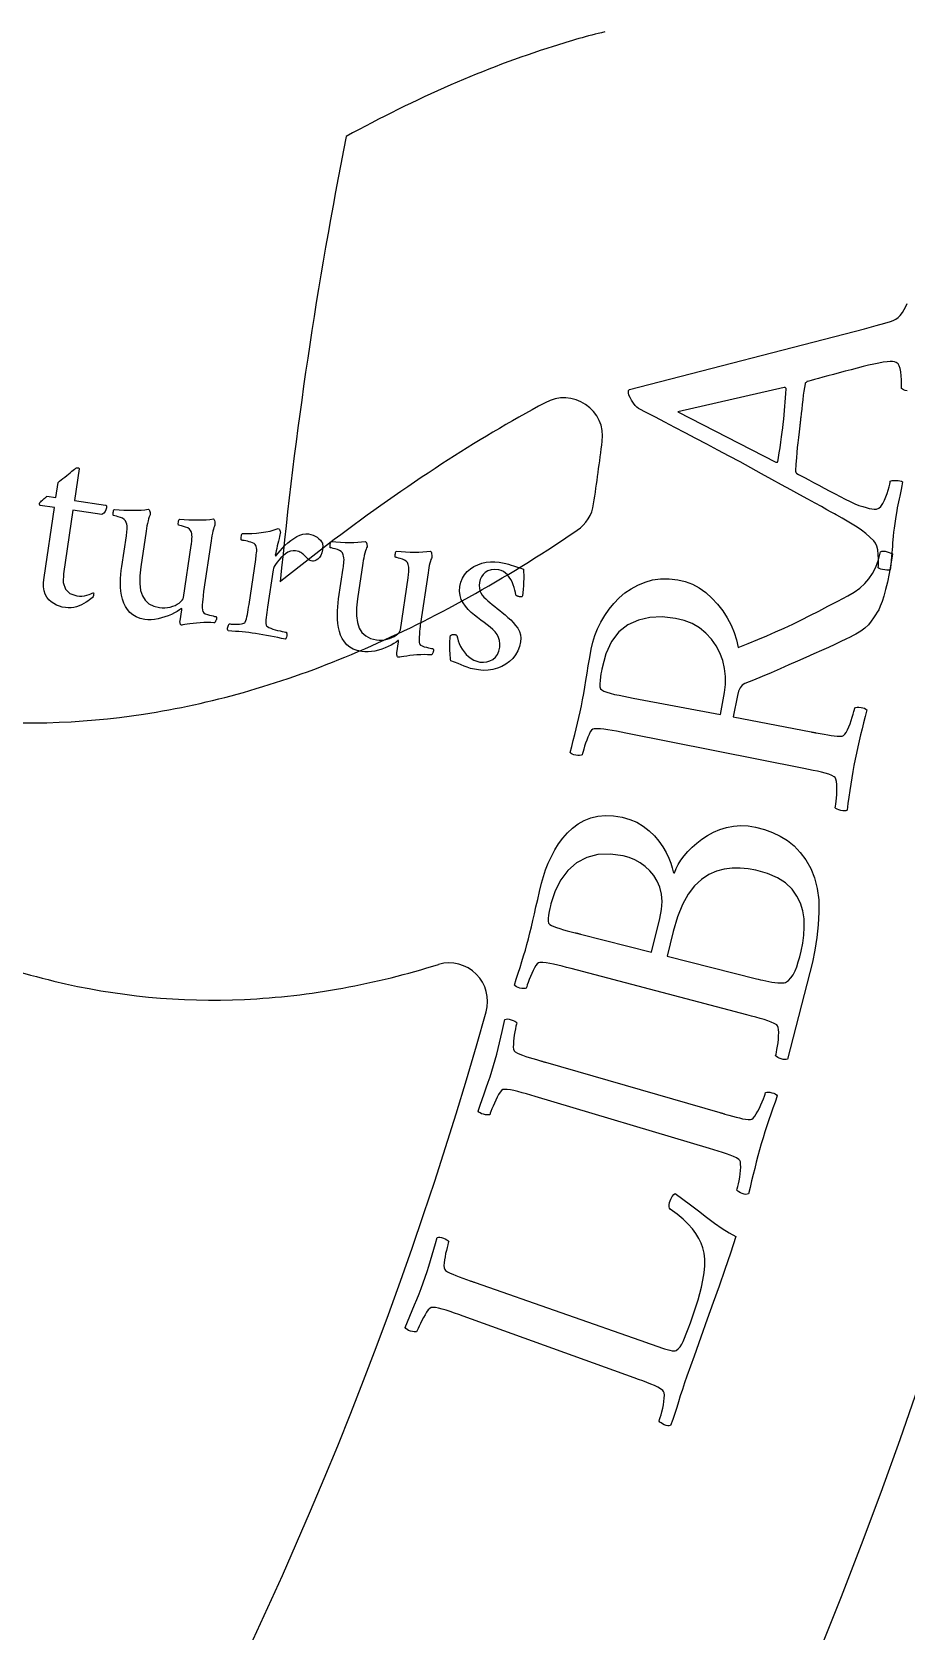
# Model space of a CAD drawing. Header units: millimetres. Extents: x -45 to 45, y -45 to 45.
# Drawn here: x 22.37 to 28.05, y 1.75 to 12.14 of the extents above; entities that cross this region are included whole.
import ezdxf

# ---------------------------------------------------------------- set-up
doc = ezdxf.new("R2010")
doc.units = ezdxf.units.MM
for name, color, linetype in [('CUT_INNER', 6, 'Continuous'), ('CUT_OUTER', 1, 'Continuous'), ('ENGRAVE', 7, 'Continuous'), ('TEXT', 5, 'Continuous')]:
    doc.layers.add(name, color=color, linetype=linetype)

msp = doc.modelspace()

# ---------------------------------------------------------------- linework, layer by layer
at = {"layer": 'CUT_INNER'}
for points in [[(24.3318, 8.8423), (23.9851, 8.572), (23.9806, 8.5689)], [(25.762, 8.8038), (25.9096, 8.9034)]]:
    msp.add_lwpolyline(points, dxfattribs=at)
for centre, radius, start, end in [((0.0009, 0.0004), 43.3823, 3.53038, 61.69382), ((0.0006, 12.8591), 32.1404, 354.72632, 50.84314), ((26.9391, 8.4641), 3.7728, 103.0118, 108.30196), ((27.7602, 5.6958), 6.6595, 107.52988, 113.64642), ((28.4382, 4.1403), 8.3563, 113.62733, 118.82295), ((53.2818, 5.7005), 29.4412, 168.71598, 174.40908), ((30.0115, 1.6907), 9.1226, 118.18499, 123.08726), ((25.8252, 9.5136), 0.25, 352.79297, 119.32584), ((1.5682, 12.6506), 24.7089, 351.67881, 352.63279), ((31.5678, -0.7112), 11.9846, 123.05252, 127.14109), ((25.7696, 9.1106), 0.25, 304.03549, 351.73828), ((0.0007, 12.8585), 32.1401, 287.05108, 353.10104), ((20.6764, 16.617), 9.3225, 298.15447, 303.05991), ((21.5695, 14.9476), 7.4292, 292.4091, 298.15656), ((22.0617, 13.756), 6.14, 285.87489, 292.40165), ((22.2821, 12.9879), 5.3409, 278.7398, 285.85493), ((22.3449, 12.5869), 4.935, 264.05981, 278.72646), ((23.6553, 10.7154), 4.8768, 249.04877, 256.42737), ((23.4465, 11.0619), 5.2181, 280.38093, 287.43397), ((25.0779, 5.8429), 0.25, 344.35547, 105.77381), ((23.547, 10.264), 4.4127, 256.41856, 272.61077), ((23.5293, 10.5844), 4.7336, 272.64861, 280.43717), ((0.0021, 12.8576), 26.2884, 312.46769, 344.37126)]:
    msp.add_arc(centre, radius, start, end, dxfattribs=at)
at = {"layer": 'CUT_OUTER'}
msp.add_circle((0, 0), 45, dxfattribs=at)
at = {"layer": 'ENGRAVE'}
for centre, radius in [((0, 0), 44.1916), ((0, 12.859), 29.684)]:
    msp.add_circle(centre, radius, dxfattribs=at)
at = {"layer": 'TEXT'}
msp.add_lwpolyline([(28.0542, 9.808), (28.0413, 9.8108), (28.0307, 9.8146), (28.0223, 9.8194), (28.0162, 9.8252), (28.0171, 9.8399), (28.0172, 9.8584), (28.0165, 9.8805), (28.0149, 9.9063), (28.0121, 9.9319), (28.008, 9.9533), (28.0026, 9.9705), (27.9959, 9.9835), (27.9897, 9.9892), (27.9812, 9.9936), (27.9706, 9.9969), (27.9576, 9.9989), (27.9426, 9.9993), (27.923, 9.9978), (27.8987, 9.9944), (27.8698, 9.9892), (27.8376, 9.9826), (27.8032, 9.9749), (27.7669, 9.9663), (27.7284, 9.9566), (27.6892, 9.9464), (27.6505, 9.9362), (27.6123, 9.926), (27.5747, 9.9157), (27.5389, 9.906), (27.5065, 9.8971), (27.4773, 9.8891), (27.4515, 9.8821), (27.4303, 9.8763), (27.4152, 9.8722), (27.4061, 9.8698), (27.403, 9.869), (27.4027, 9.8686), (27.4015, 9.8677), (27.3995, 9.8661), (27.3968, 9.864), (27.394, 9.8614), (27.392, 9.8588), (27.3906, 9.8562), (27.39, 9.8534), (27.3863, 9.8313), (27.3827, 9.8068), (27.3791, 9.7798), (27.3756, 9.7503), (27.3721, 9.72), (27.3688, 9.6909), (27.3655, 9.6628), (27.3623, 9.6357), (27.3615, 9.6287), (27.3607, 9.6217), (27.3599, 9.6147), (27.359, 9.6078), (27.3582, 9.601), (27.3575, 9.5945), (27.3567, 9.5884), (27.356, 9.5826), (27.3513, 9.5423), (27.347, 9.5051), (27.3432, 9.471), (27.34, 9.44), (27.337, 9.4085), (27.334, 9.3728), (27.3309, 9.3327), (27.3278, 9.2884), (27.3278, 9.2868), (27.3284, 9.2848), (27.3294, 9.2824), (27.3309, 9.2795), (27.3324, 9.2768), (27.3335, 9.2749), (27.3341, 9.2738), (27.3344, 9.2734), (27.3377, 9.2716), (27.3477, 9.2663), (27.3644, 9.2575), (27.3877, 9.2451), (27.4156, 9.2302), (27.4461, 9.2138), (27.4789, 9.1961), (27.5143, 9.1769), (27.5503, 9.1575), (27.5853, 9.1391), (27.6191, 9.1217), (27.6518, 9.1053), (27.6838, 9.0892), (27.7134, 9.0757), (27.7405, 9.0649), (27.7651, 9.0567), (27.7873, 9.0505), (27.8072, 9.0455), (27.8247, 9.0418), (27.8399, 9.0393), (27.8549, 9.04), (27.8691, 9.0465), (27.8824, 9.0587), (27.895, 9.0767), (27.9063, 9.0978), (27.9161, 9.1195), (27.9243, 9.1418), (27.931, 9.1647), (27.9363, 9.1856), (27.9403, 9.2023), (27.9429, 9.2145), (27.9443, 9.2224), (27.949, 9.2245), (27.9565, 9.2259), (27.9671, 9.2265), (27.9805, 9.2264), (27.9944, 9.2255), (28.0062, 9.2238), (28.016, 9.2213), (28.0236, 9.2179), (28.0188, 9.1919), (28.0142, 9.1678), (28.0099, 9.1458), (28.0058, 9.1257), (28.0018, 9.1066), (27.9978, 9.0875), (27.9938, 9.0683), (27.9898, 9.0492), (27.9857, 9.0286), (27.9816, 9.0049), (27.9773, 8.9781), (27.973, 8.9482), (27.9689, 8.918), (27.9656, 8.8903), (27.9628, 8.865), (27.9608, 8.8422), (27.9591, 8.8206), (27.9574, 8.7989), (27.9557, 8.7773), (27.954, 8.7557), (27.952, 8.7327), (27.9496, 8.7068), (27.9468, 8.678), (27.9435, 8.6464), (27.9388, 8.6446), (27.9313, 8.6439), (27.9209, 8.6444), (27.9076, 8.646), (27.8939, 8.6485), (27.8823, 8.6513), (27.8727, 8.6546), (27.8651, 8.6583), (27.8666, 8.6734), (27.8671, 8.6932), (27.8667, 8.7177), (27.8654, 8.7469), (27.8623, 8.776), (27.8564, 8.8002), (27.8479, 8.8195), (27.8367, 8.8339), (27.8122, 8.8584), (27.7859, 8.8814), (27.7578, 8.903), (27.7279, 8.9233), (27.6967, 8.9428), (27.6645, 8.9622), (27.6314, 8.9815), (27.5973, 9.0007), (27.5973, 9.0007), (27.5933, 9.003), (27.5811, 9.0098), (27.5608, 9.0212), (27.5324, 9.037), (27.497, 9.0567), (27.4557, 9.0795), (27.4087, 9.1053), (27.3557, 9.1341), (27.2983, 9.1655), (27.2377, 9.1987), (27.174, 9.2338), (27.107, 9.2708), (27.038, 9.3088), (26.9679, 9.347), (26.8967, 9.3854), (26.8244, 9.4238), (26.7523, 9.462), (26.6817, 9.4992), (26.6125, 9.5356), (26.5448, 9.5711), (26.4798, 9.6052), (26.4189, 9.6371), (26.3619, 9.6668), (26.3089, 9.6944), (26.2981, 9.7028), (26.2871, 9.7144), (26.2757, 9.7293), (26.2639, 9.7474), (26.2536, 9.7659), (26.2466, 9.7817), (26.2428, 9.795), (26.2423, 9.8057), (26.2426, 9.8081), (26.2431, 9.81), (26.2437, 9.8114), (26.2444, 9.8122), (26.2453, 9.813), (26.2465, 9.8143), (26.2478, 9.8161), (26.2494, 9.8184), (27.7767, 10.2122), (27.8519, 10.2332), (27.9082, 10.2492), (27.9454, 10.2603), (27.9638, 10.2664), (27.9796, 10.2738), (27.9946, 10.2848), (28.0089, 10.2992), (28.0224, 10.3172), (28.0348, 10.337), (28.0456, 10.3569), (28.0547, 10.3771)], dxfattribs=at)
for points in [[(26.5628, 9.6721), (27.2009, 9.3446), (27.2013, 9.3446), (27.2023, 9.3447), (27.2042, 9.3449), (27.2067, 9.3452), (27.2092, 9.3457), (27.2111, 9.3464), (27.2123, 9.3474), (27.2128, 9.3487), (27.2177, 9.3762), (27.2227, 9.4064), (27.2278, 9.4392), (27.2331, 9.4746), (27.238, 9.5095), (27.2423, 9.5409), (27.2459, 9.5686), (27.2489, 9.5926), (27.2525, 9.6239), (27.2554, 9.6536), (27.2578, 9.6818), (27.2597, 9.7084), (27.2613, 9.735), (27.2631, 9.7627), (27.2649, 9.7916), (27.2669, 9.8218), (27.2667, 9.8244), (27.2656, 9.8265), (27.2636, 9.8283), (27.2606, 9.8296), (27.2576, 9.8305), (27.2554, 9.8312), (27.2541, 9.8316), (27.2537, 9.8317)], [(22.644, 9.0973), (22.8466, 9.0672), (22.85, 9.0656), (22.852, 9.0619), (22.8527, 9.0562), (22.852, 9.0483), (22.8488, 9.0366), (22.8429, 9.0255), (22.8341, 9.0149), (22.8226, 9.005), (22.6344, 9.033), (22.5733, 8.6212), (22.5715, 8.564), (22.5852, 8.5209), (22.6143, 8.4919), (22.6588, 8.4771), (22.6762, 8.4754), (22.6931, 8.4757), (22.7095, 8.4779), (22.7253, 8.482), (22.7394, 8.4868), (22.7508, 8.4909), (22.7595, 8.4945), (22.7654, 8.4974), (22.7673, 8.4959), (22.7685, 8.4937), (22.769, 8.4907), (22.7688, 8.4871), (22.7672, 8.479), (22.7649, 8.4724), (22.7621, 8.4674), (22.7587, 8.4639), (22.7513, 8.4579), (22.7423, 8.4511), (22.7315, 8.4436), (22.7192, 8.4352), (22.7054, 8.4269), (22.6907, 8.4193), (22.675, 8.4125), (22.6582, 8.4065), (22.6407, 8.4019), (22.6226, 8.3994), (22.6041, 8.3991), (22.585, 8.4009), (22.5652, 8.4048), (22.546, 8.4104), (22.5273, 8.4178), (22.5092, 8.4269), (22.4924, 8.4383), (22.4778, 8.4521), (22.4653, 8.4686), (22.4549, 8.4876), (22.4474, 8.5096), (22.4434, 8.5349), (22.4431, 8.5636), (22.4463, 8.5957), (22.5138, 9.0509), (22.4221, 9.0644), (22.4207, 9.065), (22.4195, 9.0663), (22.4187, 9.0682), (22.4181, 9.0708), (22.4178, 9.0736), (22.4177, 9.076), (22.4177, 9.0781), (22.4178, 9.0799), (22.4188, 9.082), (22.4211, 9.0849), (22.4247, 9.0889), (22.4298, 9.0937), (22.4355, 9.099), (22.4414, 9.1041), (22.4473, 9.1092), (22.4533, 9.1141), (22.4586, 9.1183), (22.4624, 9.1213), (22.4647, 9.1232), (22.4654, 9.1238), (22.5233, 9.1152), (22.5379, 9.2133), (22.5476, 9.2212), (22.5582, 9.2298), (22.5696, 9.2389), (22.5818, 9.2487), (22.5941, 9.2586), (22.6058, 9.2681), (22.617, 9.2774), (22.6276, 9.2863), (22.6368, 9.294), (22.6436, 9.2997), (22.648, 9.3034), (22.6501, 9.3051), (22.6539, 9.3074), (22.6579, 9.3089), (22.662, 9.3095), (22.6664, 9.3093), (22.6702, 9.3084), (22.6728, 9.3071), (22.6743, 9.3053), (22.6745, 9.3031)], [(23.4026, 8.804), (23.4027, 8.805), (23.4029, 8.8064), (23.4032, 8.8082), (23.4035, 8.8104), (23.4047, 8.8189), (23.4058, 8.8283), (23.4068, 8.8387), (23.4077, 8.85), (23.4082, 8.8614), (23.4077, 8.872), (23.4063, 8.8818), (23.4039, 8.8909), (23.3986, 8.902), (23.3905, 8.9113), (23.3797, 8.9188), (23.3662, 8.9244), (23.3521, 8.9287), (23.3398, 8.932), (23.3292, 8.9345), (23.3203, 8.9362), (23.3192, 8.9387), (23.3186, 8.9428), (23.3185, 8.9483), (23.319, 8.9552), (23.32, 8.9623), (23.3215, 8.9682), (23.3236, 8.9729), (23.3262, 8.9764), (23.3568, 8.9738), (23.3868, 8.9719), (23.4163, 8.9707), (23.4453, 8.9702), (23.4732, 8.9705), (23.4993, 8.9716), (23.5238, 8.9737), (23.5465, 8.9766), (23.5495, 8.9751), (23.5519, 8.9716), (23.5539, 8.9662), (23.5554, 8.9588), (23.5564, 8.9511), (23.557, 8.9446), (23.5571, 8.9394), (23.5569, 8.9356), (23.5537, 8.9299), (23.5505, 8.9217), (23.5472, 8.9111), (23.5439, 8.8981), (23.5406, 8.8834), (23.5376, 8.8682), (23.5348, 8.8522), (23.5322, 8.8357), (23.4833, 8.506), (23.4822, 8.498), (23.4808, 8.4868), (23.4792, 8.4725), (23.4774, 8.4551), (23.4757, 8.4364), (23.4748, 8.4183), (23.4746, 8.4008), (23.475, 8.3839), (23.4778, 8.3747), (23.4842, 8.367), (23.4942, 8.3607), (23.5079, 8.3561), (23.5224, 8.3524), (23.535, 8.3492), (23.5457, 8.3464), (23.5546, 8.3442), (23.5582, 8.3437), (23.561, 8.3432), (23.5631, 8.3429), (23.5643, 8.3428), (23.5656, 8.3414), (23.5665, 8.3396), (23.567, 8.3371), (23.5671, 8.3341), (23.567, 8.3311), (23.5669, 8.3284), (23.5667, 8.3262), (23.5665, 8.3244), (23.566, 8.323), (23.5651, 8.3205), (23.5635, 8.3168), (23.5613, 8.312), (23.5588, 8.3073), (23.5561, 8.3041), (23.5531, 8.3024), (23.55, 8.3021), (23.5292, 8.3038), (23.5074, 8.3043), (23.4845, 8.3038), (23.4605, 8.3023), (23.4368, 8.3001), (23.4148, 8.2977), (23.3945, 8.2953), (23.376, 8.2926), (23.3605, 8.2902), (23.3491, 8.2886), (23.342, 8.2876), (23.3391, 8.2874), (23.3361, 8.2884), (23.3338, 8.2904), (23.332, 8.2935), (23.3307, 8.2977), (23.33, 8.3023), (23.3296, 8.3067), (23.3296, 8.3109), (23.33, 8.315), (23.3408, 8.3874), (23.3411, 8.3903), (23.3411, 8.3925), (23.3408, 8.394), (23.3402, 8.3949), (23.3396, 8.3953), (23.3391, 8.3957), (23.3388, 8.3959), (23.3387, 8.3959), (23.3256, 8.3862), (23.3104, 8.3765), (23.2931, 8.3668), (23.2738, 8.3571), (23.2531, 8.348), (23.2318, 8.3401), (23.2099, 8.3334), (23.1873, 8.328), (23.1648, 8.3242), (23.1429, 8.3223), (23.1217, 8.3223), (23.1013, 8.3243), (23.0717, 8.3306), (23.0457, 8.3402), (23.0233, 8.353), (23.0044, 8.3691), (22.9886, 8.3878), (22.9753, 8.4083), (22.9645, 8.4308), (22.9563, 8.4551), (22.9503, 8.4807), (22.9461, 8.507), (22.9438, 8.5339), (22.9433, 8.5614), (22.9442, 8.5889), (22.9458, 8.6157), (22.9483, 8.6417), (22.9516, 8.667), (22.9812, 8.8665), (22.9824, 8.8751), (22.9835, 8.885), (22.9847, 8.8962), (22.9858, 8.9085), (22.9863, 8.9211), (22.9857, 8.9328), (22.9839, 8.9436), (22.981, 8.9536), (22.9756, 8.9648), (22.9676, 8.9741), (22.9568, 8.9815), (22.9432, 8.9872), (22.9291, 8.9914), (22.9168, 8.9948), (22.9062, 8.9973), (22.8973, 8.9989), (22.8962, 9.0015), (22.8956, 9.0055), (22.8955, 9.011), (22.896, 9.018), (22.897, 9.0251), (22.8985, 9.031), (22.9006, 9.0356), (22.9032, 9.0391), (22.9338, 9.0365), (22.9638, 9.0346), (22.9933, 9.0334), (23.0223, 9.0329), (23.0502, 9.0332), (23.0764, 9.0344), (23.1008, 9.0364), (23.1235, 9.0393), (23.1266, 9.038), (23.1293, 9.0352), (23.1316, 9.0307), (23.1337, 9.0246), (23.1352, 9.0183), (23.1362, 9.0128), (23.1366, 9.0082), (23.1364, 9.0045), (23.1332, 8.9986), (23.1298, 8.9899), (23.1261, 8.9783), (23.1222, 8.9639), (23.1184, 8.9479), (23.115, 8.9317), (23.1119, 8.9152), (23.1092, 8.8984), (23.0749, 8.6668), (23.0685, 8.6079), (23.0682, 8.5567), (23.0738, 8.5131), (23.0853, 8.4771), (23.1032, 8.4482), (23.1277, 8.4258), (23.1587, 8.4099), (23.1964, 8.4006), (23.2141, 8.3989), (23.2315, 8.3989), (23.2488, 8.4007), (23.266, 8.4043), (23.2825, 8.4093), (23.2979, 8.4154), (23.312, 8.4225), (23.325, 8.4308), (23.336, 8.4397), (23.3443, 8.4485), (23.3498, 8.4574), (23.3525, 8.4662)], [(24.165, 8.8799), (24.1799, 8.8768), (24.1942, 8.8721), (24.2079, 8.8657), (24.2208, 8.8576), (24.2324, 8.8486), (24.2419, 8.8391), (24.2493, 8.8292), (24.2546, 8.8189), (24.2555, 8.8152), (24.2562, 8.8109), (24.2566, 8.806), (24.2568, 8.8005), (24.2566, 8.7947), (24.2562, 8.7887), (24.2556, 8.7825), (24.2548, 8.7762), (24.2505, 8.7561), (24.2442, 8.7395), (24.2358, 8.7263), (24.2254, 8.7164), (24.2145, 8.7094), (24.2049, 8.7047), (24.1966, 8.7022), (24.1895, 8.702), (24.1817, 8.7039), (24.1743, 8.7072), (24.1673, 8.7118), (24.1607, 8.7178), (24.1543, 8.7243), (24.1481, 8.7303), (24.1421, 8.736), (24.1362, 8.7412), (24.1311, 8.7459), (24.1258, 8.7503), (24.1204, 8.7544), (24.1149, 8.7583), (24.1086, 8.7617), (24.1008, 8.7647), (24.0917, 8.7671), (24.0811, 8.769), (24.0643, 8.7697), (24.0477, 8.7668), (24.0313, 8.7603), (24.015, 8.7501), (23.9995, 8.7377), (23.9851, 8.7243), (23.972, 8.7101), (23.96, 8.695), (23.9499, 8.6802), (23.9423, 8.6672), (23.9373, 8.6558), (23.9347, 8.6461), (23.8987, 8.4033), (23.8961, 8.3859), (23.8938, 8.3691), (23.8917, 8.3529), (23.8897, 8.3372), (23.8883, 8.3225), (23.8878, 8.3091), (23.8882, 8.2971), (23.8895, 8.2863), (23.8922, 8.2819), (23.8981, 8.2772), (23.9072, 8.2723), (23.9196, 8.267), (23.9338, 8.2619), (23.9485, 8.2572), (23.9637, 8.2529), (23.9794, 8.2491), (23.9939, 8.2459), (24.0056, 8.2434), (24.0146, 8.2416), (24.0208, 8.2405), (24.0224, 8.2364), (24.0233, 8.2311), (24.0236, 8.2247), (24.0231, 8.2172), (24.022, 8.2097), (24.0201, 8.2036), (24.0175, 8.1989), (24.0141, 8.1955), (23.9901, 8.2006), (23.9659, 8.2057), (23.9415, 8.2107), (23.9169, 8.2157), (23.8923, 8.2204), (23.8681, 8.2248), (23.8442, 8.2288), (23.8207, 8.2324), (23.7984, 8.2356), (23.7764, 8.2384), (23.7548, 8.2408), (23.7335, 8.2429), (23.712, 8.2448), (23.6897, 8.2467), (23.6666, 8.2486), (23.6426, 8.2506), (23.6404, 8.2548), (23.6393, 8.2601), (23.6393, 8.2665), (23.6403, 8.2739), (23.6421, 8.2813), (23.6442, 8.2873), (23.6466, 8.2921), (23.6493, 8.2956), (23.655, 8.2949), (23.6625, 8.2943), (23.6717, 8.2937), (23.6826, 8.2931), (23.6944, 8.2929), (23.7059, 8.2932), (23.7171, 8.294), (23.7282, 8.2954), (23.7379, 8.2974), (23.7453, 8.2999), (23.7502, 8.3029), (23.7528, 8.3066), (23.7572, 8.3165), (23.7611, 8.3279), (23.7646, 8.3409), (23.7675, 8.3554), (23.7701, 8.3709), (23.7728, 8.387), (23.7754, 8.4038), (23.7781, 8.4212), (23.8215, 8.7139), (23.8227, 8.7225), (23.824, 8.7324), (23.8254, 8.7435), (23.8269, 8.7558), (23.8279, 8.7681), (23.8281, 8.7791), (23.8273, 8.7887), (23.8256, 8.7971), (23.8231, 8.8043), (23.8182, 8.8107), (23.8109, 8.8164), (23.8012, 8.8213), (23.7904, 8.8254), (23.7794, 8.829), (23.7683, 8.832), (23.7572, 8.8344), (23.747, 8.8362), (23.7388, 8.8377), (23.7326, 8.8388), (23.7283, 8.8395), (23.7279, 8.842), (23.7277, 8.8461), (23.7277, 8.8519), (23.728, 8.8592), (23.7287, 8.8667), (23.73, 8.8729), (23.732, 8.8778), (23.7345, 8.8813), (23.7656, 8.8813), (23.7963, 8.8824), (23.8269, 8.8845), (23.8571, 8.8877), (23.8867, 8.8922), (23.915, 8.8981), (23.942, 8.9054), (23.9679, 8.9141), (23.9709, 8.913), (23.9737, 8.9107), (23.9763, 8.9073), (23.9785, 8.9026), (23.9803, 8.8976), (23.9814, 8.8931), (23.9819, 8.8892), (23.9817, 8.8857), (23.9809, 8.8816), (23.9792, 8.8742), (23.9766, 8.8634), (23.973, 8.8492), (23.9691, 8.8333), (23.9652, 8.8173), (23.9614, 8.8011), (23.9578, 8.7849), (23.9545, 8.77), (23.9519, 8.758), (23.9501, 8.7489), (23.949, 8.7426), (23.9489, 8.7405), (23.9491, 8.7389), (23.9497, 8.7379), (23.9507, 8.7374), (23.9519, 8.7374), (23.953, 8.7375), (23.954, 8.7379), (23.955, 8.7385), (23.9664, 8.7544), (23.9797, 8.7707), (23.9948, 8.7876), (24.0117, 8.8048), (24.0298, 8.8216), (24.0487, 8.8367), (24.0682, 8.8504), (24.0884, 8.8625), (24.1086, 8.8721), (24.1281, 8.8782), (24.1469, 8.8808), (24.165, 8.8799)], [(24.8114, 8.595), (24.8116, 8.596), (24.8118, 8.5974), (24.812, 8.5992), (24.8124, 8.6014), (24.8135, 8.6099), (24.8146, 8.6194), (24.8156, 8.6297), (24.8166, 8.6411), (24.8171, 8.6524), (24.8166, 8.663), (24.8152, 8.6729), (24.8128, 8.6819), (24.8075, 8.6931), (24.7994, 8.7024), (24.7886, 8.7098), (24.775, 8.7154), (24.761, 8.7197), (24.7486, 8.723), (24.738, 8.7255), (24.7291, 8.7272), (24.728, 8.7298), (24.7274, 8.7338), (24.7274, 8.7393), (24.7278, 8.7463), (24.7288, 8.7534), (24.7304, 8.7592), (24.7325, 8.7639), (24.7351, 8.7674), (24.7656, 8.7648), (24.7956, 8.7629), (24.8251, 8.7617), (24.8541, 8.7612), (24.882, 8.7615), (24.9082, 8.7627), (24.9326, 8.7647), (24.9554, 8.7676), (24.9583, 8.7661), (24.9608, 8.7627), (24.9628, 8.7572), (24.9642, 8.7498), (24.9652, 8.7421), (24.9658, 8.7356), (24.966, 8.7305), (24.9657, 8.7266), (24.9626, 8.7209), (24.9593, 8.7127), (24.9561, 8.7021), (24.9527, 8.6891), (24.9495, 8.6744), (24.9465, 8.6592), (24.9436, 8.6433), (24.941, 8.6267), (24.8921, 8.297), (24.891, 8.289), (24.8897, 8.2778), (24.8881, 8.2635), (24.8862, 8.2461), (24.8846, 8.2274), (24.8836, 8.2093), (24.8834, 8.1918), (24.8839, 8.175), (24.8867, 8.1657), (24.8931, 8.158), (24.9031, 8.1518), (24.9167, 8.1471), (24.9312, 8.1434), (24.9439, 8.1402), (24.9546, 8.1374), (24.9635, 8.1352), (24.9671, 8.1347), (24.9699, 8.1343), (24.9719, 8.134), (24.9731, 8.1338), (24.9744, 8.1325), (24.9753, 8.1306), (24.9758, 8.1281), (24.9759, 8.1251), (24.9758, 8.1221), (24.9757, 8.1194), (24.9755, 8.1172), (24.9753, 8.1154), (24.9749, 8.114), (24.9739, 8.1115), (24.9723, 8.1078), (24.9702, 8.103), (24.9676, 8.0983), (24.9649, 8.0951), (24.962, 8.0934), (24.9589, 8.0932), (24.9381, 8.0948), (24.9163, 8.0954), (24.8933, 8.0949), (24.8693, 8.0933), (24.8456, 8.0911), (24.8236, 8.0888), (24.8034, 8.0863), (24.7849, 8.0836), (24.7693, 8.0813), (24.758, 8.0796), (24.7508, 8.0787), (24.7479, 8.0784), (24.745, 8.0794), (24.7426, 8.0815), (24.7408, 8.0846), (24.7396, 8.0887), (24.7388, 8.0933), (24.7385, 8.0977), (24.7385, 8.102), (24.7389, 8.1061), (24.7496, 8.1784), (24.7499, 8.1813), (24.75, 8.1835), (24.7497, 8.1851), (24.7491, 8.1859), (24.7484, 8.1864), (24.748, 8.1867), (24.7477, 8.1869), (24.7476, 8.187), (24.7344, 8.1772), (24.7192, 8.1675), (24.702, 8.1578), (24.6827, 8.1481), (24.662, 8.139), (24.6407, 8.1311), (24.6187, 8.1244), (24.5962, 8.119), (24.5736, 8.1152), (24.5518, 8.1133), (24.5306, 8.1133), (24.5101, 8.1153), (24.4806, 8.1216), (24.4546, 8.1312), (24.4321, 8.144), (24.4132, 8.1601), (24.3974, 8.1788), (24.3841, 8.1994), (24.3734, 8.2218), (24.3652, 8.2461), (24.3592, 8.2717), (24.355, 8.298), (24.3527, 8.3249), (24.3522, 8.3524), (24.353, 8.38), (24.3547, 8.4067), (24.3572, 8.4328), (24.3605, 8.4581), (24.39, 8.6575), (24.3912, 8.6661), (24.3924, 8.676), (24.3935, 8.6872), (24.3946, 8.6995), (24.3952, 8.7121), (24.3945, 8.7238), (24.3928, 8.7346), (24.3898, 8.7446), (24.3845, 8.7558), (24.3764, 8.7651), (24.3656, 8.7726), (24.3521, 8.7782), (24.338, 8.7824), (24.3257, 8.7858), (24.315, 8.7883), (24.3061, 8.7899), (24.305, 8.7925), (24.3044, 8.7965), (24.3044, 8.802), (24.3049, 8.809), (24.3059, 8.8161), (24.3074, 8.822), (24.3095, 8.8267), (24.3121, 8.8301), (24.3426, 8.8275), (24.3727, 8.8257), (24.4022, 8.8245), (24.4312, 8.824), (24.4591, 8.8242), (24.4852, 8.8254), (24.5097, 8.8274), (24.5324, 8.8303), (24.5354, 8.829), (24.5381, 8.8262), (24.5405, 8.8217), (24.5425, 8.8157), (24.5441, 8.8093), (24.5451, 8.8038), (24.5455, 8.7992), (24.5453, 8.7955), (24.5421, 8.7896), (24.5386, 8.7809), (24.5349, 8.7693), (24.5311, 8.7549), (24.5272, 8.7389), (24.5238, 8.7227), (24.5207, 8.7062), (24.5181, 8.6894), (24.4837, 8.4579), (24.4774, 8.399), (24.477, 8.3477), (24.4826, 8.3041), (24.4942, 8.2681), (24.512, 8.2392), (24.5365, 8.2168), (24.5676, 8.201), (24.6053, 8.1916), (24.6229, 8.1899), (24.6404, 8.1899), (24.6577, 8.1917), (24.6749, 8.1953), (24.6914, 8.2003), (24.7067, 8.2064), (24.7209, 8.2136), (24.7339, 8.2219), (24.7449, 8.2307), (24.7531, 8.2395), (24.7586, 8.2484), (24.7613, 8.2572)], [(26.0015, 8.1316), (26.0114, 8.1754), (26.0252, 8.2192), (26.0429, 8.263), (26.0644, 8.3069), (26.0894, 8.3496), (26.1175, 8.39), (26.1488, 8.428), (26.1831, 8.4636), (26.2205, 8.496), (26.261, 8.5239), (26.3044, 8.5475), (26.3508, 8.5668), (26.4001, 8.5805), (26.4521, 8.5877), (26.5067, 8.5883), (26.5641, 8.5821), (26.6121, 8.571), (26.6583, 8.5534), (26.7028, 8.5291), (26.7455, 8.4983), (26.7855, 8.4625), (26.8221, 8.4232), (26.8552, 8.3806), (26.8848, 8.3346), (26.9101, 8.2868), (26.9302, 8.2389), (26.9453, 8.1909), (26.9552, 8.1428), (27.0202, 8.168), (27.0825, 8.1932), (27.1423, 8.2182), (27.1994, 8.243), (27.2553, 8.2683), (27.3111, 8.2944), (27.3667, 8.3213), (27.4224, 8.3491), (27.4794, 8.3783), (27.5393, 8.4093), (27.6022, 8.4421), (27.6681, 8.4768), (27.7095, 8.5013), (27.7463, 8.5279), (27.7783, 8.5566), (27.8056, 8.5873), (27.829, 8.6222), (27.8494, 8.6632), (27.8666, 8.7103), (27.8808, 8.7636), (27.8883, 8.7672), (27.8979, 8.7683), (27.9097, 8.767), (27.9236, 8.7631), (27.937, 8.7584), (27.9474, 8.7545), (27.9546, 8.7514), (27.9588, 8.7492), (27.9482, 8.6823), (27.9372, 8.6215), (27.9257, 8.5668), (27.9138, 8.5182), (27.9019, 8.4758), (27.8904, 8.4398), (27.8793, 8.4101), (27.8687, 8.3867), (27.8598, 8.3721), (27.8488, 8.3549), (27.8359, 8.3351), (27.8208, 8.3127), (27.8025, 8.2897), (27.7794, 8.2678), (27.7517, 8.2471), (27.7193, 8.2276), (27.7038, 8.2196), (27.6824, 8.209), (27.6553, 8.1958), (27.6223, 8.18), (27.5844, 8.1621), (27.5427, 8.1428), (27.4972, 8.1221), (27.4477, 8.0999), (27.3955, 8.0768), (27.3415, 8.0529), (27.2857, 8.0284), (27.2281, 8.0033), (27.17, 7.9783), (27.1125, 7.9539), (27.0556, 7.9303), (26.9993, 7.9075), (26.9823, 7.8967), (26.9685, 7.8804), (26.9579, 7.8585), (26.9507, 7.831), (26.9241, 7.6908), (27.4301, 7.5936), (27.4342, 7.5928), (27.4384, 7.592), (27.4426, 7.5912), (27.4467, 7.5904), (27.4509, 7.5896), (27.4551, 7.5888), (27.4592, 7.588), (27.4634, 7.5872), (27.4892, 7.5824), (27.5139, 7.5779), (27.5373, 7.5739), (27.5596, 7.5702), (27.5804, 7.5674), (27.5995, 7.5659), (27.6168, 7.5656), (27.6324, 7.5665), (27.6401, 7.5701), (27.6483, 7.5781), (27.6569, 7.5903), (27.666, 7.6069), (27.675, 7.6261), (27.6831, 7.6461), (27.6906, 7.667), (27.6973, 7.6888), (27.703, 7.7093), (27.7075, 7.7264), (27.7108, 7.7401), (27.713, 7.7503), (27.7203, 7.7528), (27.7295, 7.7542), (27.7407, 7.7542), (27.7538, 7.753), (27.7666, 7.7505), (27.7771, 7.7469), (27.7852, 7.742), (27.7909, 7.7359), (27.7804, 7.6943), (27.7702, 7.6535), (27.7603, 7.6137), (27.7506, 7.5747), (27.7413, 7.5358), (27.7324, 7.4963), (27.7238, 7.4562), (27.7155, 7.4155), (27.708, 7.3757), (27.7008, 7.3354), (27.694, 7.2946), (27.6875, 7.2535), (27.6814, 7.2119), (27.6752, 7.1699), (27.6691, 7.1275), (27.663, 7.0847), (27.6554, 7.0813), (27.646, 7.0798), (27.635, 7.0804), (27.6221, 7.083), (27.6095, 7.0868), (27.5992, 7.0911), (27.5912, 7.0958), (27.5854, 7.1009), (27.5873, 7.1112), (27.5893, 7.1251), (27.5916, 7.1426), (27.5941, 7.1638), (27.5962, 7.1866), (27.5973, 7.209), (27.5973, 7.2311), (27.5964, 7.2528), (27.5944, 7.272), (27.591, 7.2866), (27.5863, 7.2964), (27.5803, 7.3015), (27.5635, 7.3102), (27.5439, 7.318), (27.5217, 7.3251), (27.4968, 7.3315), (27.4701, 7.3375), (27.4422, 7.3436), (27.4133, 7.3497), (27.3833, 7.3558), (26.2255, 7.5857), (26.1954, 7.5916), (26.1662, 7.5973), (26.1377, 7.6026), (26.1101, 7.6075), (26.0841, 7.6114), (26.0605, 7.6137), (26.0392, 7.6142), (26.0203, 7.6131), (26.0118, 7.6111), (26.0034, 7.6044), (25.9951, 7.5931), (25.987, 7.577), (25.9791, 7.5584), (25.9717, 7.5394), (25.9648, 7.5199), (25.9582, 7.5), (25.9525, 7.4814), (25.9479, 7.4659), (25.9445, 7.4534), (25.9422, 7.4439), (25.9349, 7.4417), (25.9257, 7.4408), (25.9145, 7.4412), (25.9015, 7.4428), (25.8887, 7.4455), (25.8783, 7.4493), (25.8703, 7.4542), (25.8646, 7.4601), (25.8743, 7.4992), (25.884, 7.5377), (25.8937, 7.5758), (25.9034, 7.6133), (25.9128, 7.6505), (25.9216, 7.6877), (25.9298, 7.7249), (25.9374, 7.762), (25.9449, 7.8012), (25.9522, 7.8419), (25.9595, 7.8843), (25.9666, 7.9281), (25.9741, 7.9744), (25.9824, 8.0237), (25.9915, 8.0761), (26.0015, 8.1316)], [(25.4033, 8.6962), (25.4256, 8.6924), (25.4459, 8.688), (25.4641, 8.683), (25.4803, 8.6774), (25.4967, 8.6713), (25.5156, 8.665), (25.5371, 8.6583), (25.5611, 8.6514), (25.5622, 8.6324), (25.5626, 8.612), (25.5624, 8.59), (25.5617, 8.5667), (25.5604, 8.543), (25.5588, 8.5201), (25.557, 8.4979), (25.5548, 8.4765), (25.5533, 8.4731), (25.5499, 8.471), (25.5447, 8.4703), (25.5376, 8.4708), (25.5343, 8.4714), (25.531, 8.4722), (25.5276, 8.4732), (25.5241, 8.4745), (25.5207, 8.476), (25.5175, 8.4779), (25.5144, 8.4802), (25.5114, 8.4829), (25.5089, 8.4984), (25.5052, 8.5147), (25.5003, 8.5317), (25.4942, 8.5496), (25.4868, 8.5673), (25.4783, 8.5838), (25.4686, 8.5991), (25.4576, 8.6134), (25.4454, 8.6256), (25.4319, 8.635), (25.417, 8.6417), (25.4008, 8.6456), (25.3742, 8.6478), (25.3507, 8.6459), (25.3303, 8.6399), (25.313, 8.6299), (25.2988, 8.6167), (25.2878, 8.6014), (25.2799, 8.5838), (25.2753, 8.564), (25.2736, 8.5446), (25.2747, 8.5269), (25.2784, 8.5106), (25.2849, 8.496), (25.2935, 8.4824), (25.3037, 8.4693), (25.3156, 8.4569), (25.3291, 8.445), (25.3436, 8.4333), (25.3586, 8.4211), (25.3741, 8.4086), (25.39, 8.3957), (25.4065, 8.3823), (25.4237, 8.3681), (25.4416, 8.3533), (25.4603, 8.3376), (25.4785, 8.3212), (25.4951, 8.3039), (25.5102, 8.2857), (25.5237, 8.2666), (25.5344, 8.2464), (25.5409, 8.2248), (25.5434, 8.2019), (25.5417, 8.1776), (25.5351, 8.1474), (25.5245, 8.1196), (25.5099, 8.0941), (25.4914, 8.0709), (25.4698, 8.0503), (25.4459, 8.0328), (25.4198, 8.0183), (25.3915, 8.0068), (25.3617, 7.9986), (25.3313, 7.9942), (25.3001, 7.9934), (25.2683, 7.9963), (25.2421, 8.0009), (25.218, 8.0064), (25.1962, 8.013), (25.1766, 8.0206), (25.1572, 8.0287), (25.1363, 8.037), (25.1137, 8.0455), (25.0895, 8.0541), (25.0877, 8.0642), (25.0862, 8.0759), (25.0848, 8.0893), (25.0838, 8.1042), (25.083, 8.12), (25.0825, 8.136), (25.0824, 8.1522), (25.0826, 8.1685), (25.0831, 8.184), (25.0839, 8.1979), (25.0849, 8.2101), (25.0862, 8.2205), (25.0935, 8.2238), (25.101, 8.2258), (25.1087, 8.2265), (25.1166, 8.2259), (25.1204, 8.2251), (25.1237, 8.224), (25.1266, 8.2226), (25.129, 8.2208), (25.1323, 8.2037), (25.1374, 8.186), (25.1443, 8.1678), (25.1529, 8.149), (25.1632, 8.1305), (25.1751, 8.1133), (25.1886, 8.0972), (25.2038, 8.0823), (25.2204, 8.0694), (25.2382, 8.0593), (25.2573, 8.052), (25.2775, 8.0475), (25.3009, 8.0459), (25.3228, 8.0482), (25.3433, 8.0544), (25.3622, 8.0645), (25.3787, 8.0785), (25.3916, 8.0964), (25.401, 8.118), (25.4068, 8.1434), (25.4084, 8.1666), (25.4061, 8.1881), (25.3997, 8.2078), (25.3894, 8.2257), (25.3762, 8.2425), (25.361, 8.2587), (25.344, 8.2744), (25.3249, 8.2895), (25.3048, 8.3046), (25.2843, 8.32), (25.2634, 8.3358), (25.2422, 8.3519), (25.2216, 8.3697), (25.2026, 8.3888), (25.1852, 8.4092), (25.1692, 8.431), (25.1565, 8.4545), (25.1488, 8.4802), (25.146, 8.5082), (25.1482, 8.5384), (25.1544, 8.5662), (25.1645, 8.5915), (25.1784, 8.6144), (25.1962, 8.6349), (25.2169, 8.6527), (25.2395, 8.6677), (25.264, 8.6798), (25.2905, 8.6891), (25.3182, 8.6954), (25.3462, 8.6987), (25.3746, 8.699), (25.4033, 8.6962)], [(26.5483, 8.3312), (26.462, 8.34), (26.3818, 8.3357), (26.3076, 8.3186), (26.2394, 8.2888), (26.1799, 8.2436), (26.1319, 8.1806), (26.0952, 8.0997), (26.0696, 8.0009), (26.0672, 7.9873), (26.0646, 7.9705), (26.0617, 7.9505), (26.0586, 7.9272), (26.0569, 7.9047), (26.0582, 7.887), (26.0625, 7.874), (26.07, 7.8658), (26.0837, 7.8582), (26.1021, 7.851), (26.125, 7.8441), (26.1524, 7.8375), (26.1823, 7.8312), (26.2124, 7.825), (26.2426, 7.8189), (26.2731, 7.8129), (26.8407, 7.7068), (26.8677, 7.8493), (26.8742, 7.9014), (26.8743, 7.9534), (26.868, 8.0053), (26.8553, 8.0571), (26.8365, 8.107), (26.812, 8.1534), (26.7818, 8.1963), (26.7459, 8.2357), (26.7044, 8.2699), (26.6577, 8.2972), (26.6056, 8.3176), (26.5483, 8.3312)], [(25.6787, 6.6115), (25.6906, 6.6548), (25.7051, 6.6982), (25.7223, 6.7416), (25.7421, 6.7851), (25.7646, 6.8273), (25.7896, 6.8669), (25.8173, 6.9039), (25.8475, 6.9383), (25.8806, 6.9691), (25.9168, 6.9954), (25.9561, 7.0174), (25.9985, 7.0348), (26.0443, 7.0466), (26.0936, 7.0513), (26.1463, 7.049), (26.2026, 7.0396), (26.2519, 7.0256), (26.2974, 7.0063), (26.3392, 6.9815), (26.3772, 6.9514), (26.4113, 6.9179), (26.441, 6.8832), (26.4664, 6.8473), (26.4875, 6.8101), (26.5046, 6.7739), (26.5181, 6.7408), (26.5278, 6.7108), (26.5339, 6.684), (26.536, 6.6803), (26.5385, 6.6786), (26.5415, 6.679), (26.545, 6.6814), (26.554, 6.7061), (26.5669, 6.7321), (26.5837, 6.7593), (26.6043, 6.7877), (26.6286, 6.8164), (26.656, 6.8443), (26.6866, 6.8713), (26.7205, 6.8974), (26.7571, 6.9214), (26.796, 6.9419), (26.8371, 6.959), (26.8806, 6.9725), (26.9258, 6.9815), (26.9724, 6.9849), (27.0202, 6.9826), (27.0694, 6.9746), (27.1259, 6.9597), (27.1792, 6.9402), (27.2294, 6.9161), (27.2763, 6.8873), (27.3198, 6.8527), (27.3595, 6.8109), (27.3954, 6.762), (27.4274, 6.7059), (27.4525, 6.6447), (27.4697, 6.577), (27.4789, 6.5029), (27.4801, 6.4224), (27.4753, 6.3393), (27.4667, 6.2574), (27.4544, 6.1767), (27.4383, 6.0973), (27.2758, 5.4688), (27.268, 5.4658), (27.2586, 5.4649), (27.2475, 5.4661), (27.2349, 5.4694), (27.2225, 5.474), (27.2125, 5.4789), (27.2047, 5.4841), (27.1993, 5.4895), (27.2017, 5.4997), (27.2046, 5.5134), (27.2079, 5.5308), (27.2117, 5.5518), (27.2151, 5.5744), (27.2175, 5.5967), (27.2188, 5.6188), (27.2192, 5.6405), (27.2183, 5.6598), (27.2158, 5.6745), (27.2117, 5.6846), (27.206, 5.6901), (27.1897, 5.6997), (27.1706, 5.7087), (27.1489, 5.7171), (27.1244, 5.7249), (27.098, 5.7325), (27.0706, 5.7402), (27.0421, 5.748), (27.0125, 5.7558), (25.871, 6.056), (25.8413, 6.0637), (25.8124, 6.0711), (25.7843, 6.078), (25.757, 6.0846), (25.7313, 6.09), (25.7078, 6.0936), (25.6866, 6.0955), (25.6677, 6.0955), (25.659, 6.094), (25.6503, 6.0878), (25.6414, 6.0769), (25.6323, 6.0614), (25.6234, 6.0432), (25.6148, 6.0244), (25.6066, 6.0049), (25.5987, 5.9849), (25.5917, 5.9661), (25.5861, 5.9504), (25.5819, 5.9379), (25.5791, 5.9285), (25.5717, 5.9268), (25.5624, 5.9264), (25.5513, 5.9274), (25.5384, 5.9298), (25.5258, 5.9333), (25.5156, 5.9377), (25.5079, 5.943), (25.5026, 5.9492), (25.5146, 5.9878), (25.5266, 6.0259), (25.5386, 6.0637), (25.5506, 6.1012), (25.5623, 6.1384), (25.5734, 6.1754), (25.5838, 6.2123), (25.5936, 6.2489), (25.6034, 6.2875), (25.6131, 6.3275), (25.6227, 6.3689), (25.6322, 6.4118), (25.6422, 6.4569), (25.6533, 6.5052), (25.6655, 6.5568), (25.6787, 6.6115)], [(26.3927, 6.1631), (26.4472, 6.3816), (26.4581, 6.4389), (26.4616, 6.4918), (26.4577, 6.5404), (26.4466, 6.5846), (26.4296, 6.6246), (26.4081, 6.6603), (26.3822, 6.6919), (26.3518, 6.7193), (26.3184, 6.7426), (26.2836, 6.7617), (26.2472, 6.7768), (26.2093, 6.7877), (26.1232, 6.8004), (26.044, 6.797), (25.9718, 6.7775), (25.9065, 6.7421), (25.8497, 6.6931), (25.8029, 6.6326), (25.766, 6.5606), (25.739, 6.477), (25.7358, 6.4636), (25.7322, 6.447), (25.7282, 6.4272), (25.7237, 6.4041), (25.7206, 6.3818), (25.7209, 6.364), (25.7245, 6.3508), (25.7314, 6.3421), (25.743, 6.3354), (25.7579, 6.3287), (25.7762, 6.3221), (25.7977, 6.3155), (25.8212, 6.3089), (25.8454, 6.3023), (25.8704, 6.2957), (25.8961, 6.2891), (25.9014, 6.2878), (25.9064, 6.2865), (25.911, 6.2854), (25.9153, 6.2843), (25.9194, 6.2832), (25.9235, 6.2822), (25.9277, 6.2811), (25.9318, 6.2801)], [(26.4942, 6.1374), (27.0759, 5.9898), (27.0868, 5.9871), (27.1003, 5.984), (27.1165, 5.9804), (27.1352, 5.9762), (27.1551, 5.9722), (27.1746, 5.9688), (27.1937, 5.9661), (27.2125, 5.964), (27.2295, 5.9629), (27.2435, 5.9628), (27.2546, 5.9639), (27.2626, 5.9661), (27.2818, 5.9792), (27.2986, 5.996), (27.3131, 6.0165), (27.3252, 6.0408), (27.3359, 6.0684), (27.3462, 6.0989), (27.356, 6.1323), (27.3655, 6.1686), (27.3761, 6.2205), (27.3827, 6.2728), (27.3853, 6.3255), (27.3839, 6.3785), (27.3765, 6.4305), (27.3609, 6.4801), (27.3373, 6.5273), (27.3056, 6.572), (27.2641, 6.6123), (27.2112, 6.6463), (27.1468, 6.6742), (27.0711, 6.6958), (27.0199, 6.7049), (26.9685, 6.709), (26.9169, 6.7081), (26.865, 6.7023), (26.814, 6.6892), (26.7649, 6.6666), (26.7178, 6.6345), (26.6725, 6.5929), (26.6307, 6.5396), (26.5938, 6.4726), (26.5617, 6.3918), (26.5342, 6.2971)], [(25.3671, 5.4268), (25.3777, 5.4642), (25.3877, 5.5012), (25.3969, 5.538), (25.4054, 5.5744), (25.4138, 5.611), (25.4225, 5.6484), (25.4316, 5.6866), (25.441, 5.7256), (25.4487, 5.7282), (25.458, 5.7289), (25.469, 5.7274), (25.4817, 5.724), (25.494, 5.7194), (25.504, 5.7146), (25.5118, 5.7095), (25.5173, 5.7042), (25.5149, 5.6947), (25.5121, 5.6818), (25.5089, 5.6654), (25.5052, 5.6457), (25.5017, 5.6246), (25.4989, 5.6039), (25.4967, 5.5838), (25.4953, 5.5641), (25.4952, 5.5466), (25.4972, 5.5326), (25.5014, 5.5222), (25.5078, 5.5155), (25.5214, 5.5077), (25.5373, 5.5003), (25.5554, 5.493), (25.5759, 5.486), (25.598, 5.479), (25.6211, 5.4718), (25.6454, 5.4646), (25.6707, 5.4572), (25.6748, 5.456), (25.6789, 5.4548), (25.6829, 5.4537), (25.687, 5.4525), (25.6911, 5.4513), (25.6952, 5.4501), (25.6992, 5.449), (25.7033, 5.4478), (26.8375, 5.1208), (26.8416, 5.1196), (26.8457, 5.1184), (26.8497, 5.1172), (26.8538, 5.1161), (26.8579, 5.1149), (26.862, 5.1137), (26.8661, 5.1125), (26.8701, 5.1114), (26.8954, 5.1042), (26.9195, 5.0975), (26.9425, 5.0913), (26.9644, 5.0857), (26.9848, 5.081), (27.0037, 5.0777), (27.0209, 5.0758), (27.0365, 5.0753), (27.0445, 5.0783), (27.0534, 5.0854), (27.0631, 5.0968), (27.0737, 5.1125), (27.0843, 5.1308), (27.0943, 5.15), (27.1036, 5.1701), (27.1123, 5.1912), (27.1198, 5.2111), (27.1259, 5.2277), (27.1304, 5.241), (27.1335, 5.251), (27.141, 5.2529), (27.1503, 5.2534), (27.1615, 5.2524), (27.1744, 5.25), (27.187, 5.2464), (27.1971, 5.2418), (27.2047, 5.2362), (27.2098, 5.2296), (27.1956, 5.1891), (27.1817, 5.1495), (27.1682, 5.1107), (27.155, 5.0727), (27.1422, 5.0349), (27.1297, 4.9964), (27.1175, 4.9572), (27.1056, 4.9174), (27.0944, 4.8784), (27.0836, 4.839), (27.0731, 4.799), (27.063, 4.7586), (27.053, 4.7177), (27.0431, 4.6765), (27.0331, 4.6348), (27.0232, 4.5928), (27.0153, 4.59), (27.0059, 4.5894), (26.9949, 4.591), (26.9823, 4.5948), (26.9702, 4.5997), (26.9603, 4.6049), (26.9527, 4.6103), (26.9474, 4.616), (26.9502, 4.626), (26.9535, 4.6397), (26.9574, 4.6569), (26.9618, 4.6778), (26.9659, 4.7003), (26.969, 4.7225), (26.9711, 4.7445), (26.9722, 4.7662), (26.9719, 4.7856), (26.9699, 4.8003), (26.9661, 4.8105), (26.9606, 4.8162), (26.9446, 4.8263), (26.9258, 4.8359), (26.9044, 4.845), (26.8802, 4.8537), (26.8541, 4.8621), (26.8269, 4.8706), (26.7986, 4.8793), (26.7693, 4.8881), (25.638, 5.225), (25.6086, 5.2337), (25.58, 5.2419), (25.5521, 5.2498), (25.5251, 5.2572), (25.4995, 5.2635), (25.4762, 5.2679), (25.4551, 5.2704), (25.4361, 5.271), (25.4275, 5.2698), (25.4185, 5.2639), (25.4092, 5.2533), (25.3997, 5.2381), (25.3902, 5.2202), (25.381, 5.2016), (25.3721, 5.1825), (25.3636, 5.1627), (25.3561, 5.1441), (25.35, 5.1287), (25.3454, 5.1163), (25.3422, 5.107), (25.3347, 5.1055), (25.3255, 5.1054), (25.3144, 5.1068), (25.3016, 5.1095), (25.2891, 5.1135), (25.2791, 5.1182), (25.2715, 5.1238), (25.2664, 5.1302), (25.2796, 5.1683), (25.2928, 5.206), (25.3061, 5.2434), (25.3193, 5.2805), (25.3322, 5.3173), (25.3445, 5.3539), (25.3561, 5.3904), (25.3671, 5.4268)], [(26.3609, 3.6267), (26.3639, 3.6256), (26.3676, 3.6244), (26.3719, 3.6228), (26.3769, 3.6211), (26.3899, 3.6165), (26.4046, 3.6114), (26.4212, 3.6055), (26.4397, 3.5991), (26.4587, 3.5926), (26.477, 3.5868), (26.4946, 3.5816), (26.5114, 3.577), (26.5264, 3.5737), (26.5382, 3.5722), (26.547, 3.5725), (26.5526, 3.5747), (26.5661, 3.5861), (26.5782, 3.5997), (26.589, 3.6154), (26.5985, 3.6333), (26.6081, 3.6552), (26.619, 3.6829), (26.6314, 3.7163), (26.6451, 3.7556), (26.6958, 3.9054), (26.7078, 3.9448), (26.7182, 3.9869), (26.7269, 4.0316), (26.734, 4.0789), (26.7382, 4.1256), (26.7383, 4.1685), (26.7344, 4.2076), (26.7263, 4.2429), (26.7149, 4.2732), (26.6998, 4.3037), (26.681, 4.3344), (26.6586, 4.3653), (26.6314, 4.3965), (26.5984, 4.4282), (26.5596, 4.4604), (26.5149, 4.493), (26.5092, 4.4996), (26.5066, 4.509), (26.5071, 4.5211), (26.5107, 4.536), (26.5187, 4.558), (26.5274, 4.5753), (26.5369, 4.588), (26.5472, 4.5959), (26.596, 4.5594), (26.6463, 4.5214), (26.6979, 4.482), (26.7508, 4.4411), (26.8029, 4.402), (26.8518, 4.3682), (26.8975, 4.3397), (26.9401, 4.3165), (26.9051, 4.2082), (26.8692, 4.1006), (26.8322, 3.9937), (26.7943, 3.8875), (26.7549, 3.7783), (26.7133, 3.6622), (26.6695, 3.5392), (26.6234, 3.4094), (26.6077, 3.3643), (26.5932, 3.3215), (26.58, 3.2808), (26.5681, 3.2424), (26.5564, 3.2048), (26.544, 3.1667), (26.5307, 3.1282), (26.5166, 3.0891), (26.5086, 3.0868), (26.4992, 3.0867), (26.4883, 3.0889), (26.476, 3.0934), (26.4641, 3.099), (26.4545, 3.1047), (26.4472, 3.1106), (26.4423, 3.1165), (26.4456, 3.1264), (26.4497, 3.1399), (26.4545, 3.1569), (26.4601, 3.1774), (26.4655, 3.1997), (26.4699, 3.2217), (26.4732, 3.2435), (26.4755, 3.2652), (26.4763, 3.2845), (26.475, 3.2993), (26.4718, 3.3097), (26.4667, 3.3157), (26.4513, 3.3267), (26.4331, 3.3374), (26.4122, 3.3477), (26.3885, 3.3576), (26.3629, 3.3675), (26.3362, 3.3776), (26.3085, 3.3878), (26.2798, 3.3983), (25.1692, 3.7981), (25.1403, 3.8084), (25.1121, 3.8183), (25.0848, 3.8277), (25.0582, 3.8366), (25.033, 3.8443), (25.01, 3.85), (24.989, 3.8537), (24.9702, 3.8553), (24.9614, 3.8546), (24.9521, 3.8492), (24.9423, 3.8392), (24.9319, 3.8245), (24.9214, 3.8072), (24.9112, 3.7892), (24.9013, 3.7706), (24.8917, 3.7513), (24.8831, 3.7332), (24.8761, 3.7181), (24.8708, 3.706), (24.8672, 3.6969), (24.8596, 3.6958), (24.8504, 3.6962), (24.8394, 3.6982), (24.8267, 3.7017), (24.8145, 3.7063), (24.8048, 3.7116), (24.7975, 3.7176), (24.7928, 3.7243), (24.8081, 3.7616), (24.8235, 3.7985), (24.8388, 3.8351), (24.8541, 3.8714), (24.869, 3.9074), (24.8833, 3.9433), (24.897, 3.9791), (24.9099, 4.0147), (24.9227, 4.0515), (24.9347, 4.0879), (24.946, 4.1241), (24.9565, 4.16), (24.9669, 4.1961), (24.9777, 4.233), (24.9889, 4.2706), (25.0005, 4.3089), (25.0083, 4.3112), (25.0177, 4.3112), (25.0286, 4.3092), (25.041, 4.3051), (25.0531, 4.2998), (25.0628, 4.2944), (25.0703, 4.2889), (25.0755, 4.2833), (25.0726, 4.2739), (25.069, 4.2612), (25.0649, 4.2451), (25.0602, 4.2256), (25.0555, 4.2047), (25.0515, 4.1842), (25.0482, 4.1642), (25.0456, 4.1447), (25.0446, 4.1272), (25.0459, 4.1131), (25.0495, 4.1025), (25.0554, 4.0954), (25.0686, 4.0869), (25.084, 4.0786), (25.1017, 4.0703), (25.1217, 4.0621), (25.1434, 4.0539), (25.1662, 4.0455), (25.1899, 4.0369), (25.2148, 4.0281), (25.2188, 4.0267), (25.2228, 4.0253), (25.2268, 4.0239), (25.2308, 4.0225), (25.2348, 4.0211), (25.2388, 4.0197), (25.2428, 4.0183), (25.2469, 4.0169)]]:
    msp.add_lwpolyline(points, close=True, dxfattribs=at)

doc.saveas('drawing.dxf')
